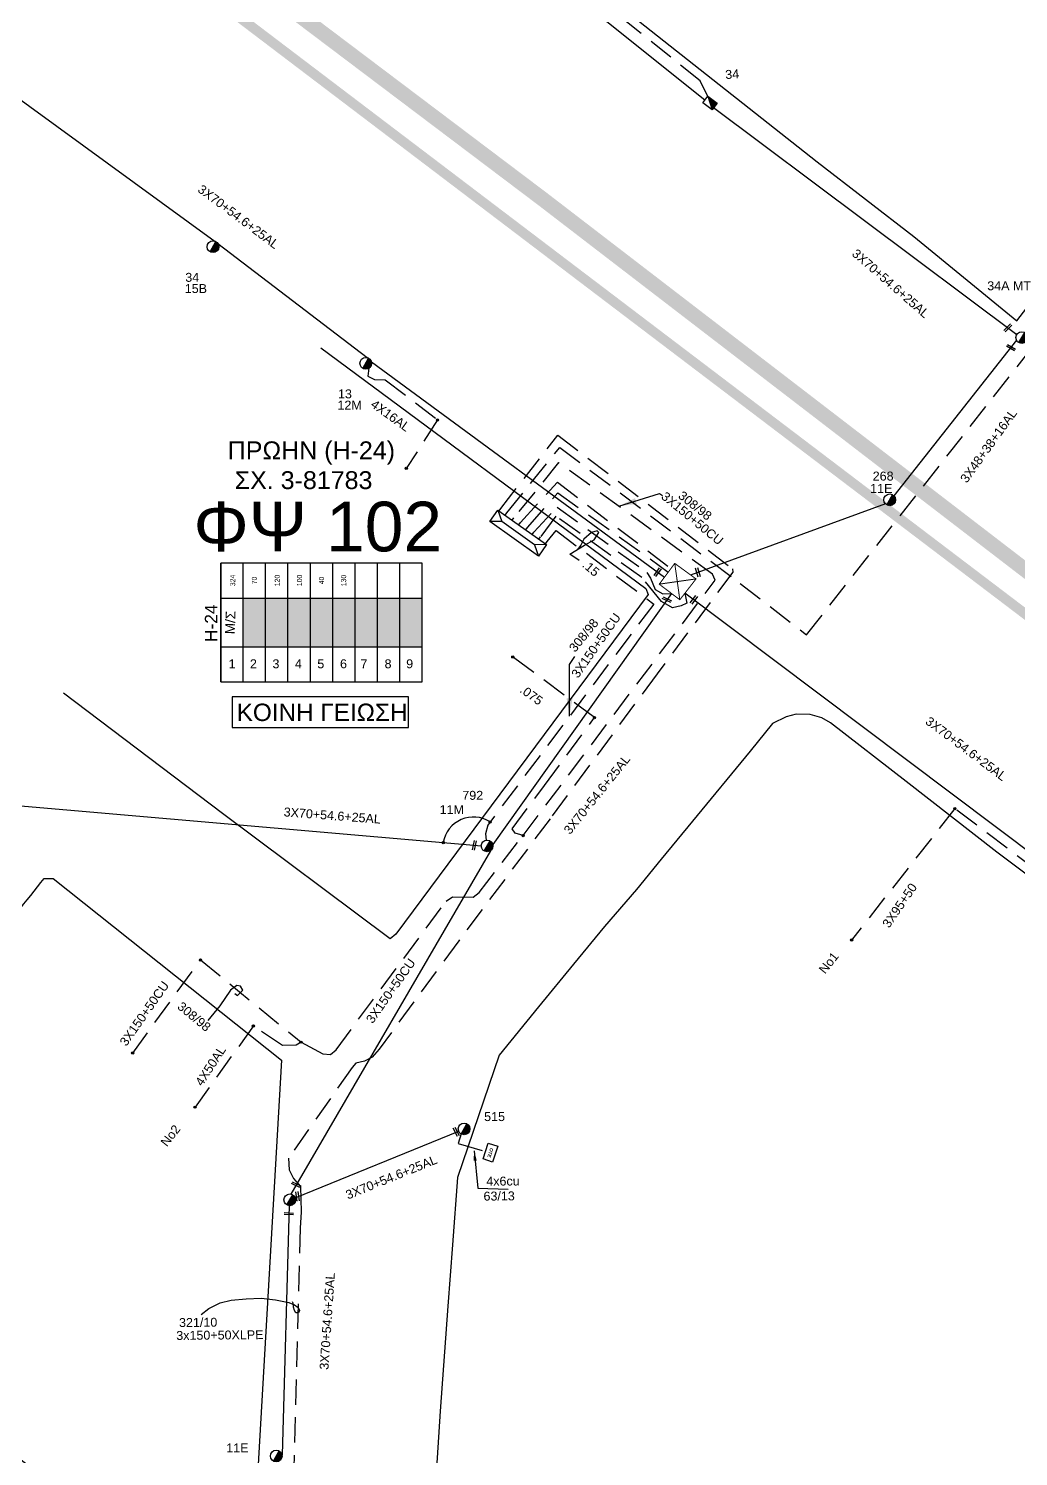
# Model space of a CAD drawing. Header units: millimetres. Extents: x 895 to 1951, y 728 to 1259.
# Drawn here: x 1381.8 to 1481.3, y 998.2 to 1141.9 of the extents above; entities that cross this region are included whole.
import ezdxf
from ezdxf.enums import TextEntityAlignment as Align

# ---------------------------------------------------------------- set-up
doc = ezdxf.new("R2010")
doc.units = ezdxf.units.MM
doc.linetypes.add('CENTER', pattern=[50.8, 31.75, -6.35, 6.35, -6.35])
doc.linetypes.add('DASHED', pattern=[19.05, 12.7, -6.35])
for name, color, linetype in [('Pillar OTE', 7, 'Continuous'), ('Άγνωστα', 7, 'Continuous'), ('Ασφαλειοκιβώτια Χ.Τ 9 αναχωρήσεων', 7, 'Continuous'), ('Γέφυρες Εναέριου Δικτύου', 7, 'Continuous'), ('Επιγραφές - Σχήματα', 7, 'Continuous'), ('Καλώδια ΧΤ   3x150+50CU', 7, 'DASHED'), ('Καλώδια ΧΤ   3x150AL+50XLPE', 7, 'DASHED'), ('Μηχανική τομή', 7, 'Continuous'), ('Στύλος ΦΜ', 7, 'Continuous'), ('Στύλος ΦΜ @ 1', 7, 'Continuous'), ('Συνδέσεις', 7, 'Continuous'), ('Συνεστραμμένα ΧΤ   3x70+54.6+25 AL', 7, 'SYN_LINE'), ('Υποσταθμός πόλεως', 7, 'Continuous'), ('Υπόβαθρο ΔΕΗ', 7, 'Continuous'), ('Υπόγεια Καλώδια Δικτύου ΧΤ   .15', 7, 'DASHED'), ('Υπόγεια καλώδια Δικτύου ΧΤ και Παρ. ΧΤ - 3X150+70 AL', 7, 'DASHED'), ('Υπόγεια καλώδια Παροχών ΧΤ   .075', 7, 'DASHED'), ('Υπόγεια καλώδια Παροχών ΧΤ   4x16AL', 7, 'DASHED'), ('Υπόγεια καλώδια Παροχών ΧΤ   4x50AL', 7, 'DASHED')]:
    doc.layers.add(name, color=color, linetype=linetype)
doc.styles.get("Standard").update_dxf_attribs({"font": 'ARIAL.TTF'})
doc.linetypes.add('SYN_LINE', pattern='A,0.5,-0.0001,["/\\/\\/\\/",Standard,S=0.1,R=0,X=0,Y=-0.05],-0.25', length=0.7501)
doc.dimstyles.new('ISO-25', dxfattribs={"dimtxt": 2.5, "dimasz": 2.5, "dimexe": 1.25, "dimexo": 0.625, "dimtad": 1, "dimtxsty": 'Standard', "dimcen": 2.5, "dimadec": 0, "dimazin": 0, "dimtfac": 1, "dimtmove": 0, "dimatfit": 3, "dimfxl": 1, "dimarcsym": 0})

# ---------------------------------------------------------------- blocks, each defined once
blk = doc.blocks.new('ΥΠΑΡΧΩΝ ΤΣΙΜΕΝΤΕΝΙΟΣ ΣΤΥΛΟΣ')
at = {"layer": 'Στύλος ΦΜ'}
blk.add_hatch(color=7, dxfattribs=at).paths.add_polyline_path([(-1.29, -2.28, 0.574793), (2.62, 0, 0.268822), (1.3, 2.27)])
at = {"layer": 'Στύλος ΦΜ', "color": 7}
blk.add_line((-1.29, -2.28), (1.3, 2.27), dxfattribs=at)
blk.add_circle((0, 0), 2.62, dxfattribs=at)
at = {"layer": 'Στύλος ΦΜ', "flags": 4}
for tag, p in [('ΤΥΠΟΣ', (-4.91, 3.03)), ('ΑΡΙΘΜΟΣ', (-4.68, 8.05))]:
    blk.add_attdef(tag, p, '', height=4, dxfattribs=at)
blk = doc.blocks.new('ΜΗΧΑΝΙΚΗ ΤΟΜΗ')
at = {"layer": 'Μηχανική τομή', "ltscale": 40}
for p, q in [((-1.89, 0.78), (1.89, 0.78)), ((1.89, 0), (-1.89, 0))]:
    blk.add_line(p, q, dxfattribs=at)
blk = doc.blocks.new('ΥΠΟΣΤΑΘΜΟΣ ΠΟΛΕΩΣ 8 ΑΝΑΧΩΡΗΣΕΩΝ')
at = {"layer": 'Υποσταθμός πόλεως', "linetype": 'Continuous', "ltscale": 40}
for p, q in [((-8.18, -2.82), (-8.18, -4)), ((-5.9, -2.82), (-5.9, -4)), ((-3.55, -2.82), (-3.55, -4)), ((-1.28, -2.82), (-1.28, -4)), ((1.23, -2.82), (1.23, -4)), ((3.56, -2.82), (3.56, -4)), ((6.03, -2.82), (6.03, -4)), ((8.16, -2.82), (8.16, -4))]:
    blk.add_line(p, q, dxfattribs=at)
blk.add_lwpolyline([(-8.57, 2.82), (8.57, 2.82), (8.57, -2.82), (-8.57, -2.82)], close=True, dxfattribs=at)
for points in [[(-5.75, 0), (-8.57, 2.82)], [(5.75, 0), (8.57, 2.82)], [(-8.57, -2.82), (-5.75, 0)], [(-5.75, 0), (5.75, 0)], [(8.57, -2.82), (5.75, 0)]]:
    blk.add_lwpolyline(points, dxfattribs=at)
at = {"layer": 'Υποσταθμός πόλεως', "linetype": 'SYN_LINE', "ltscale": 40, "flags": 1}
for tag, p in [('ΜΕΤΑΣΧΗΜΑΤΙΣΜΟΣ', (9.59, 1.44)), ('ΙΣΧΥΣ', (9.57, -1.35)), ('ΑΡΙΘΜΟΣ', (9.69, -4.07))]:
    blk.add_attdef(tag, p, '', height=1.8, dxfattribs=at)
blk = doc.blocks.new('_ΣΥΝΔΕΣΗ')
at = {"layer": 'Συνδέσεις', "linetype": 'SYN_LINE', "ltscale": 40}
blk.add_hatch(color=256, dxfattribs=at).paths.add_polyline_path([(0.5, -0.01, 1), (-0.5, -0.01, 1)])
at = {"layer": 'Συνδέσεις'}
blk.add_circle((0, -0.01), 0.5, dxfattribs=at)
blk = doc.blocks.new('ΑΣΦΑΛΕΙΟΚΙΒΩΤΙΟ ΥΠΟΣΤΑΘΜΟΥ 9 ΑΝΑΧΩΡΗΣΕΩΝ')
at = {"layer": 'Ασφαλειοκιβώτια Χ.Τ 9 αναχωρήσεων', "ltscale": 40}
for p, q in [((-23.8, 40.36), (24.02, 40.36)), ((-9.72, 40.36), (-9.72, -40.64)), ((9.94, 40.36), (9.94, -40.64)), ((-23.8, 31.36), (24.02, 31.36)), ((-23.8, 22.36), (24.02, 22.36)), ((-23.8, 13.36), (24.02, 13.36)), ((-23.8, 4.36), (24.02, 4.36)), ((-23.8, -4.64), (24.02, -4.64)), ((-23.8, -13.64), (24.02, -13.64)), ((-23.8, -22.64), (24.02, -22.64)), ((-23.8, -31.64), (24.02, -31.64))]:
    blk.add_line(p, q, dxfattribs=at)
at = {"layer": 'Ασφαλειοκιβώτια Χ.Τ 9 αναχωρήσεων'}
blk.add_lwpolyline([(-23.8, -40.64), (24.02, -40.64), (24.02, 40.36), (-23.8, 40.36)], close=True, dxfattribs=at)
for s, p in [('1', (-18.29, 37.24)), ('2', (-18.29, 28.67)), ('3', (-18.29, 19.6)), ('4', (-18.29, 10.58)), ('5', (-18.29, 1.57)), ('6', (-18.29, -7.57)), ('7', (-18.29, -15.81)), ('8', (-18.29, -25.5)), ('9', (-18.29, -34.19))]:
    blk.add_text(s, height=3.6, rotation=270, dxfattribs=at).set_placement(p)
at = {"layer": 'Ασφαλειοκιβώτια Χ.Τ 9 αναχωρήσεων', "ltscale": 40}
for tag, height, p in [('ΟΝΟΜΑ', 5, (-0.16, 44.31)), ('ΚΕΙΜΕΝΟ 1', 2, (17.06, 35.59)), ('ΚΕΙΜΕΝΟ 2', 2, (17.06, 26.88)), ('ΚΕΙΜΕΝΟ 3', 2, (17.06, 17.69)), ('ΚΕΙΜΕΝΟ 4', 2, (17.06, 8.71)), ('ΚΕΙΜΕΝΟ 5', 2, (17.06, -0.13)), ('ΚΕΙΜΕΝΟ 6', 2, (17.06, -9.05)), ('ΚΕΙΜΕΝΟ 7', 2, (17.06, -18.13)), ('ΚΕΙΜΕΝΟ 8', 2, (17.06, -26.85)), ('ΚΕΙΜΕΝΟ 9', 2, (17.06, -35.99)), ('ΣΧ', 2, (-0.1, -42.64))]:
    blk.add_attdef(tag, text='', height=height, dxfattribs=at).set_placement(p, align=Align.MIDDLE_CENTER)
blk = doc.blocks.new('PILLAR ΟΤΕ')
at = {"layer": 'Pillar OTE', "ltscale": 40}
blk.add_lwpolyline([(-3.31, 2.02), (3.39, 2.02), (3.39, -1.99), (-3.31, -1.99)], close=True, dxfattribs=at)
at = {"layer": 'Pillar OTE', "insert": (-1.81, 0.71), "char_height": 1.3575, "width": 109.961, "attachment_point": 1}
blk.add_mtext('{\\fArial|b1|i0|c161|p34;OTE}', dxfattribs=at)

msp = doc.modelspace()

# ---------------------------------------------------------------- hatches: boundary and pattern name
h = msp.add_hatch(color=6)
h.dxf.hatch_style = 1
h.paths.add_polyline_path([(1421.35, 1084.53), (1419.1, 1084.53), (1419.1, 1079.62), (1421.35, 1079.62)])
at = {"layer": 'Ασφαλειοκιβώτια Χ.Τ 9 αναχωρήσεων'}
for color, points in [(1, [(1405.6, 1084.53), (1403.35, 1084.53), (1403.35, 1079.62), (1405.6, 1079.62)]), (151, [(1407.85, 1084.53), (1405.6, 1084.53), (1405.6, 1079.62), (1407.85, 1079.62)]), (173, [(1410.1, 1084.53), (1407.85, 1084.53), (1407.85, 1079.62), (1410.1, 1079.62)]), (27, [(1412.35, 1084.53), (1410.1, 1084.53), (1410.1, 1079.62), (1412.35, 1079.62)]), (87, [(1414.6, 1084.53), (1412.35, 1084.53), (1412.35, 1079.62), (1414.6, 1079.62)]), (133, [(1416.85, 1084.53), (1414.6, 1084.53), (1414.6, 1079.62), (1416.85, 1079.62)]), (30, [(1419.1, 1084.53), (1416.85, 1084.53), (1416.85, 1079.62), (1419.1, 1079.62)])]:
    msp.add_hatch(color=color, dxfattribs=at).paths.add_polyline_path(points)
at = {"layer": 'Επιγραφές - Σχήματα'}
msp.add_hatch(color=256, dxfattribs=at).paths.add_polyline_path([(1451.02, 1134.36), (1450.09, 1135.06), (1450.5, 1133.68)])

# ---------------------------------------------------------------- linework, layer by layer
at = {"layer": 'Άγνωστα', "color": 1}
for points in [[(1481.13, 1110.48), (1468.79, 1094.84)], [(1467.96, 1094.01), (1448.35, 1086.86)]]:
    msp.add_lwpolyline(points, dxfattribs=at)
at = {"layer": 'Άγνωστα', "color": 173, "linetype": 'DASHED', "ltscale": 0.2}
msp.add_lwpolyline([(1474.92, 1063.35), (1464.54, 1050.13)], dxfattribs=at)
at = {"layer": 'Γέφυρες Εναέριου Δικτύου'}
msp.add_arc((1426.5, 1059.44), 3.07, 56.9664, 170.5535, dxfattribs=at)
at = {"layer": 'Επιγραφές - Σχήματα'}
msp.add_lwpolyline([(1450.09, 1135.06), (1451.02, 1134.36), (1450.5, 1133.68), (1449.58, 1134.38)], close=True, dxfattribs=at)
for points in [[(1450.09, 1135.06), (1450.5, 1133.68)], [(1437.14, 1088.32), (1436.19, 1088.95), (1437.67, 1089.85), (1438.66, 1090.4), (1439.1, 1091.14), (1438.95, 1091.32), (1438.39, 1091.13), (1437.59, 1090.46), (1437.3, 1089.87), (1436.95, 1089.41)], [(1402.49, 1044.75), (1402.76, 1044.55), (1403.3, 1045.08), (1403.09, 1045.48), (1402.7, 1045.56), (1402.08, 1045.08), (1401, 1043.5), (1399.79, 1042.03)], [(1399.11, 1012.43), (1399.89, 1013.06), (1401.04, 1013.61), (1402.15, 1013.87), (1403.66, 1014.02), (1405.14, 1014.09), (1406.58, 1013.91), (1407.95, 1013.65), (1408.51, 1013.43), (1408.88, 1013.13), (1409.02, 1012.83), (1408.91, 1012.61), (1408.65, 1012.61), (1408.51, 1012.83), (1408.4, 1013.17), (1408.36, 1013.57), (1408.32, 1013.72)]]:
    msp.add_lwpolyline(points, dxfattribs=at)
at = {"layer": 'Επιγραφές - Σχήματα', "const_width": 0.1}
for points in [[(1445.19, 1085.94), (1447.26, 1084.37), (1448.89, 1086.47), (1446.75, 1088.03), (1445.19, 1085.94)], [(1446.75, 1088.03), (1447.26, 1084.37)], [(1445.19, 1085.94), (1448.89, 1086.47)]]:
    msp.add_lwpolyline(points, dxfattribs=at)
at = {"layer": 'Επιγραφές - Σχήματα', "color": 190}
msp.add_lwpolyline([(1402.22, 1071.51), (1419.97, 1071.51), (1419.97, 1074.59), (1402.22, 1074.59)], close=True, dxfattribs=at)
at = {"layer": 'Επιγραφές - Σχήματα', "ltscale": 40}
msp.add_lwpolyline([(1426.93, 1025.16), (1429.99, 1025.05)], dxfattribs=at)
at = {"layer": 'Καλώδια ΧΤ   3x150+50CU', "color": 87, "ltscale": 0.2}
msp.add_lwpolyline([(1429.86, 1093.12), (1435.18, 1099.71), (1453.34, 1086.02), (1460, 1080.83), (1483.61, 1110.9), (1502.16, 1134.53), (1505.81, 1139.88), (1506.11, 1140.78), (1505.94, 1141.61)], dxfattribs=at)
at = {"layer": 'Καλώδια ΧΤ   3x150+50CU', "color": 133, "ltscale": 0.2}
msp.add_lwpolyline([(1392.23, 1038.75), (1399.05, 1048.13), (1409.16, 1039.85), (1411.34, 1038.66), (1412.14, 1038.6), (1412.68, 1039.09), (1423.77, 1054.05), (1424.4, 1054.47), (1426.49, 1054.45), (1427.07, 1054.9), (1431.5, 1060.64), (1450.8, 1086.33), (1450.55, 1086.94), (1435.07, 1098.17), (1430.56, 1092.62)], dxfattribs=at)
at = {"layer": 'Καλώδια ΧΤ   3x150+50CU', "color": 30, "ltscale": 0.2}
msp.add_lwpolyline([(1444.64, 1083.94), (1427.94, 1061.69), (1427.7, 1060.82), (1427.77, 1060.18)], dxfattribs=at)
at = {"layer": 'Καλώδια ΧΤ   3x150+50CU', "color": 151, "ltscale": 0.2}
msp.add_lwpolyline([(1425.27, 1030.61), (1424.95, 1029.66), (1427.68, 1028.85)], dxfattribs=at)
at = {"layer": 'Καλώδια ΧΤ   3x150AL+50XLPE', "color": 6, "ltscale": 0.2}
msp.add_lwpolyline([(1429.25, 1093.55), (1435, 1100.95), (1452.55, 1087.48), (1452.58, 1087.14), (1444.97, 1076.92), (1434.21, 1062.34), (1425.02, 1050.04), (1417.01, 1039.15), (1416.3, 1038.33), (1415.54, 1037.94), (1414.67, 1037.73), (1414.3, 1037.3), (1407.9, 1028.18), (1407.97, 1027), (1408.39, 1026.13), (1409.11, 1025.31), (1409.17, 1022.76), (1409.06, 1021.14), (1408.4, 995.28)], dxfattribs=at)
at = {"layer": 'Συνεστραμμένα ΧΤ   3x70+54.6+25 AL', "color": 1, "ltscale": 20}
for points in [[(1423.62, 1155.66), (1449.81, 1134.65)], [(1450.51, 1134.02), (1481.15, 1111.07)]]:
    msp.add_lwpolyline(points, dxfattribs=at)
at = {"layer": 'Συνεστραμμένα ΧΤ   3x70+54.6+25 AL', "color": 27, "ltscale": 20}
for points in [[(1376.43, 1137.98), (1400.54, 1120.44)], [(1400.81, 1120.21), (1415.83, 1108.74)], [(1416.24, 1108.32), (1445.72, 1086.65)]]:
    msp.add_lwpolyline(points, dxfattribs=at)
at = {"layer": 'Συνεστραμμένα ΧΤ   3x70+54.6+25 AL', "color": 151, "ltscale": 20}
for points in [[(1446.42, 1085.01), (1428.46, 1059.74)], [(1428.23, 1059.12), (1408.14, 1024.56)], [(1408.58, 1024.19), (1425.02, 1030.9)], [(1407.96, 1023.4), (1407.25, 998.31)]]:
    msp.add_lwpolyline(points, dxfattribs=at)
at = {"layer": 'Συνεστραμμένα ΧΤ   3x70+54.6+25 AL', "color": 173, "ltscale": 20}
msp.add_lwpolyline([(1492.5, 1051.38), (1447.78, 1085.04)], dxfattribs=at)
at = {"layer": 'Συνεστραμμένα ΧΤ   3x70+54.6+25 AL', "color": 30, "ltscale": 20}
msp.add_lwpolyline([(1375.16, 1064.13), (1427.3, 1059.61)], dxfattribs=at)
at = {"layer": 'Υπόβαθρο ΔΕΗ', "color": 1, "linetype": 'CENTER', "ltscale": 1.5, "const_width": 1}
msp.add_lwpolyline([(1252.66, 1257.63), (1373.14, 1165.64), (1499.09, 1069.96), (1622.39, 972.64), (1799.71, 837.45)], dxfattribs=at)
at = {"layer": 'Υπόβαθρο ΔΕΗ', "linetype": 'DASHED', "ltscale": 3, "const_width": 1.5}
msp.add_lwpolyline([(1265.05, 1252.52), (1327.5, 1205), (1384.24, 1161.87), (1433.47, 1124.69), (1486.64, 1083.81), (1544.29, 1038.58), (1599.25, 995.19), (1892.56, 771.14)], dxfattribs=at)
at = {"layer": 'Υπόβαθρο ΔΕΗ'}
for points in [[(1433.24, 1150.45), (1461.07, 1128.46), (1470.81, 1120.93), (1481.16, 1112.44), (1493.52, 1128.52), (1498.79, 1134.98), (1495.44, 1137.7), (1491.84, 1141.05), (1488.08, 1144.74)], [(1411.14, 1109.71), (1443.85, 1085.5), (1444.09, 1084.91), (1418.71, 1050.71), (1418.12, 1050.26), (1401.28, 1062.87), (1385.26, 1074.96)], [(1490.73, 1050.26), (1479.13, 1058.96), (1470.03, 1066.08), (1462.43, 1071.98), (1461.53, 1072.5), (1460.38, 1072.83), (1458.96, 1072.86), (1457.95, 1072.6), (1456.58, 1071.91), (1454.33, 1069.12), (1448.53, 1062.1), (1445.38, 1058.26), (1442.9, 1055.22), (1439.69, 1051.48), (1436.58, 1047.69), (1433.06, 1043.41), (1429.1, 1038.54), (1424.91, 1026.22), (1424.38, 1019.44), (1423.94, 1013.27), (1423.14, 1002.7), (1422.68, 995.4)]]:
    msp.add_lwpolyline(points, dxfattribs=at)
msp.add_lwpolyline([(1383.34, 1056.33), (1384.22, 1056.33), (1407.21, 1038.03), (1404.99, 999.68), (1404.06, 983.25, -0.601412), (1401.11, 981.89), (1383.91, 995.54), (1359.36, 1014.65, -0.406318), (1358.07, 1023.93, -0.009909), (1372.4, 1042.61, 0.00038), (1383.34, 1056.33, 17.016181)], format="xyb", dxfattribs=at)
at = {"layer": 'Υπόγεια Καλώδια Δικτύου ΧΤ   .15', "color": 1, "ltscale": 0.2}
msp.add_lwpolyline([(1431.23, 1092.15), (1434.94, 1096.2), (1446.37, 1087.52)], dxfattribs=at)
at = {"layer": 'Υπόγεια Καλώδια Δικτύου ΧΤ   .15', "color": 27, "ltscale": 0.2}
msp.add_lwpolyline([(1431.95, 1091.64), (1434.98, 1095.14), (1446.1, 1087.16)], dxfattribs=at)
at = {"layer": 'Υπόγεια Καλώδια Δικτύου ΧΤ   .15', "color": 151, "ltscale": 0.2}
msp.add_lwpolyline([(1432.59, 1091.18), (1434.92, 1093.7), (1443.93, 1087.12), (1444.3, 1086.55), (1444.79, 1085.42), (1445.54, 1084.97), (1446.42, 1085.01)], dxfattribs=at)
at = {"layer": 'Υπόγεια Καλώδια Δικτύου ΧΤ   .15', "color": 173, "ltscale": 0.2}
msp.add_lwpolyline([(1447.78, 1085.04), (1447.95, 1084.03), (1447.39, 1083.76), (1446.52, 1083.55), (1445.41, 1084.2), (1443.43, 1086.62), (1434.79, 1092.79), (1433.26, 1090.7)], dxfattribs=at)
at = {"layer": 'Υπόγεια Καλώδια Δικτύου ΧΤ   .15', "color": 30, "ltscale": 0.2}
msp.add_lwpolyline([(1433.91, 1090.24), (1434.82, 1091.34), (1444.64, 1083.94)], dxfattribs=at)
at = {"layer": 'Υπόγεια καλώδια Δικτύου ΧΤ και Παρ. ΧΤ - 3X150+70 AL', "color": 1, "ltscale": 0.2}
msp.add_lwpolyline([(1450.15, 1134.88), (1449.32, 1136.58), (1431.58, 1150.81), (1440.6, 1162.07)], dxfattribs=at)
at = {"layer": 'Υπόγεια καλώδια Δικτύου ΧΤ και Παρ. ΧΤ - 3X150+70 AL', "color": 173, "ltscale": 0.2}
msp.add_lwpolyline([(1491.79, 1050.8), (1490.65, 1050.63), (1490.19, 1050.97), (1490, 1051.76), (1489.66, 1052.14), (1489.28, 1052.48), (1474.92, 1063.35)], dxfattribs=at)
at = {"layer": 'Υπόγεια καλώδια Παροχών ΧΤ   .075', "color": 133, "ltscale": 0.2}
msp.add_lwpolyline([(1431.5, 1060.64), (1430.7, 1060.89), (1430.39, 1061.32), (1433.64, 1065.67), (1438.68, 1072.51), (1430.46, 1078.62)], dxfattribs=at)
at = {"layer": 'Υπόγεια καλώδια Παροχών ΧΤ   4x16AL', "color": 27, "ltscale": 0.2}
msp.add_lwpolyline([(1415.99, 1107.68), (1415.87, 1106.86), (1416.56, 1106.53), (1417.64, 1106.51), (1422.89, 1102.47), (1419.75, 1097.59)], dxfattribs=at)
at = {"layer": 'Υπόγεια καλώδια Παροχών ΧΤ   4x50AL', "color": 133, "ltscale": 0.2}
msp.add_lwpolyline([(1409.16, 1039.85), (1408.68, 1039.54), (1407.29, 1039.51), (1404.37, 1041.49), (1398.51, 1033.31)], dxfattribs=at)

# ---------------------------------------------------------------- block references
at = {"layer": 'Pillar OTE', "xscale": 0.25, "yscale": 0.25, "zscale": 0.25, "rotation": 251.8722129144999}
msp.add_blockref('PILLAR ΟΤΕ', (1428.21, 1028.75), dxfattribs=at)
at = {"layer": 'Ασφαλειοκιβώτια Χ.Τ 9 αναχωρήσεων', "xscale": 0.25, "yscale": 0.25, "zscale": 0.25, "rotation": 90}
msp.add_blockref('ΑΣΦΑΛΕΙΟΚΙΒΩΤΙΟ ΥΠΟΣΤΑΘΜΟΥ 9 ΑΝΑΧΩΡΗΣΕΩΝ', (1411.19, 1082.05), dxfattribs=at).add_auto_attribs({'ΟΝΟΜΑ': 'Η-24', 'ΚΕΙΜΕΝΟ 2': '70', 'ΚΕΙΜΕΝΟ 1': '324', 'ΚΕΙΜΕΝΟ 3': '120', 'ΚΕΙΜΕΝΟ 4': '100', 'ΚΕΙΜΕΝΟ 5': '40', 'ΚΕΙΜΕΝΟ 6': '130'})
at = {"layer": 'Μηχανική τομή'}
for p, xscale, yscale, zscale, rotation in [((1480.17, 1111.81), 0.2499999999999956, 0.2499999999999956, 0.2499999999999956, 224.8773600304657), ((1480.61, 1109.82), 0.2499999999999508, 0.2499999999999508, 0.2499999999999508, 148.9201951465614), ((1444.95, 1087.21), 0.2499999999999878, 0.2499999999999878, 0.2499999999999878, 233.8749450287782), ((1449.17, 1087.16), 0.2499999999999956, 0.2499999999999956, 0.2499999999999956, 106.4234646887676), ((1445.92, 1084.3), 0.2499999999999422, 0.2499999999999422, 0.2499999999999422, 334.7826792652349), ((1448.59, 1084.43), 0.2499999999999878, 0.2499999999999878, 0.2499999999999878, 233.8749450287782), ((1426.5, 1059.68), 0.2499999999999581, 0.2499999999999581, 0.2499999999999581, 257.5350921957202), ((1424.68, 1030.77), 0.2499999999999422, 0.2499999999999422, 0.2499999999999422, 298.0755190049413), ((1408.63, 1025.41), 0.2499999999999422, 0.2499999999999422, 0.2499999999999422, 334.7826792652349), ((1408.72, 1024.31), 0.2499999999999422, 0.2499999999999422, 0.2499999999999422, 278.1464327371415), ((1407.93, 1022.49), 0.2499999999999487, 0.2499999999999487, 0.2499999999999487, 356.4051547550441)]:
    msp.add_blockref('ΜΗΧΑΝΙΚΗ ΤΟΜΗ', p, dxfattribs=dict(at, xscale=xscale, yscale=yscale, zscale=zscale, rotation=rotation))
at = {"layer": 'Στύλος ΦΜ @ 1', "ltscale": 40}
ref = msp.add_blockref('ΥΠΑΡΧΩΝ ΤΣΙΜΕΝΤΕΝΙΟΣ ΣΤΥΛΟΣ', (1400.31, 1119.9), dxfattribs=dict(at, xscale=0.2249999999999091, yscale=0.2249999999999091, zscale=0.2249999999999091))
ref.add_attrib('ΤΥΠΟΣ', '15B', (1397.47, 1115.24), dxfattribs={"layer": 'Στύλος ΦΜ', "height": 0.9, "flags": 4})
ref.add_attrib('ΑΡΙΘΜΟΣ', '34', (1397.52, 1116.37), dxfattribs={"layer": 'Στύλος ΦΜ', "height": 0.9, "flags": 4})
ref = msp.add_blockref('ΥΠΑΡΧΩΝ ΤΣΙΜΕΝΤΕΝΙΟΣ ΣΤΥΛΟΣ', (1481.65, 1110.76), dxfattribs=dict(at, xscale=0.2249999999999091, yscale=0.2249999999999091, zscale=0.2249999999999091))
ref.add_attrib('ΤΥΠΟΣ', '34Α MT', (1478.18, 1115.52), dxfattribs={"layer": 'Στύλος ΦΜ', "height": 0.9, "flags": 4})
ref = msp.add_blockref('ΥΠΑΡΧΩΝ ΤΣΙΜΕΝΤΕΝΙΟΣ ΣΤΥΛΟΣ', (1415.67, 1108.17), dxfattribs=dict(at, xscale=0.2249999999999091, yscale=0.2249999999999091, zscale=0.2249999999999091))
ref.add_attrib('ΤΥΠΟΣ', '12M', (1412.83, 1103.51), dxfattribs={"layer": 'Στύλος ΦΜ', "height": 0.9, "flags": 4})
ref.add_attrib('ΑΡΙΘΜΟΣ', '13', (1412.88, 1104.64), dxfattribs={"layer": 'Στύλος ΦΜ', "height": 0.9, "flags": 4})
ref = msp.add_blockref('ΥΠΑΡΧΩΝ ΤΣΙΜΕΝΤΕΝΙΟΣ ΣΤΥΛΟΣ', (1468.37, 1094.43), dxfattribs=dict(at, xscale=0.2249999999999091, yscale=0.2249999999999091, zscale=0.2249999999999091))
ref.add_attrib('ΤΥΠΟΣ', '11E', (1466.4, 1095.13), dxfattribs={"layer": 'Στύλος ΦΜ', "height": 0.9, "flags": 4})
ref.add_attrib('ΑΡΙΘΜΟΣ', '268', (1466.66, 1096.37), dxfattribs={"layer": 'Στύλος ΦΜ', "height": 0.9, "flags": 4})
ref = msp.add_blockref('ΥΠΑΡΧΩΝ ΤΣΙΜΕΝΤΕΝΙΟΣ ΣΤΥΛΟΣ', (1427.88, 1059.6), dxfattribs=dict(at, xscale=0.2249999999999091, yscale=0.2249999999999091, zscale=0.2249999999999091))
ref.add_attrib('ΤΥΠΟΣ', '11M', (1423.1, 1062.8), dxfattribs={"layer": 'Στύλος ΦΜ', "height": 0.9, "flags": 4})
ref.add_attrib('ΑΡΙΘΜΟΣ', '792', (1425.38, 1064.24), dxfattribs={"layer": 'Στύλος ΦΜ', "height": 0.9, "flags": 4})
ref = msp.add_blockref('ΥΠΑΡΧΩΝ ΤΣΙΜΕΝΤΕΝΙΟΣ ΣΤΥΛΟΣ', (1425.56, 1031.12), dxfattribs=dict(at, xscale=0.2249999999999091, yscale=0.2249999999999091, zscale=0.2249999999999091))
ref.add_attrib('ΑΡΙΘΜΟΣ', '515', (1427.58, 1031.91), dxfattribs={"layer": 'Στύλος ΦΜ', "height": 0.9, "flags": 4})
at = {"layer": 'Στύλος ΦΜ @ 1', "ltscale": 40, "xscale": 0.2249999999999091, "yscale": 0.2249999999999091, "zscale": 0.2249999999999091}
msp.add_blockref('ΥΠΑΡΧΩΝ ΤΣΙΜΕΝΤΕΝΙΟΣ ΣΤΥΛΟΣ', (1408.03, 1023.98), dxfattribs=at)
at = {"layer": 'Στύλος ΦΜ @ 1', "ltscale": 40}
ref = msp.add_blockref('ΥΠΑΡΧΩΝ ΤΣΙΜΕΝΤΕΝΙΟΣ ΣΤΥΛΟΣ', (1406.67, 998.2), dxfattribs=dict(at, xscale=0.2249999999999091, yscale=0.2249999999999091, zscale=0.2249999999999091))
ref.add_attrib('ΤΥΠΟΣ', '11E', (1401.64, 998.56), dxfattribs={"layer": 'Στύλος ΦΜ', "height": 0.9, "flags": 4})
at = {"layer": 'Συνδέσεις', "xscale": 0.2249999999999091, "yscale": 0.2249999999999091, "zscale": 0.2249999999999091}
for p in [(1422.89, 1102.47), (1419.75, 1097.59), (1430.46, 1078.62), (1438.68, 1072.51), (1474.92, 1063.35), (1428.18, 1062.01), (1431.5, 1060.64), (1423.47, 1059.94), (1464.54, 1050.13), (1399.05, 1048.13), (1404.37, 1041.49), (1409.16, 1039.85), (1392.23, 1038.75), (1398.51, 1033.31)]:
    msp.add_blockref('_ΣΥΝΔΕΣΗ', p, dxfattribs=at)
at = {"layer": 'Υποσταθμός πόλεως', "xscale": 0.3499999999999998, "yscale": 0.2499999999999868, "zscale": 0.25, "rotation": 144.6130368766397}
msp.add_blockref('ΥΠΟΣΤΑΘΜΟΣ ΠΟΛΕΩΣ 8 ΑΝΑΧΩΡΗΣΕΩΝ', (1431, 1091.08), dxfattribs=at)

# ---------------------------------------------------------------- texts
at = {"layer": 'Επιγραφές - Σχήματα', "color": 7, "char_height": 0.9, "width": 84.1859, "attachment_point": 1}
for s, insert, rotation in [('34', (1451.8, 1137.67), 3.4541), ('3X48+38+16AL', (1475.39, 1096.58), 54.2331), ('{\\H1.083x;\\C256;Μ/Σ}', (1401.52, 1080.92), 88.0043), ('3X95+50', (1467.56, 1051.78), 55.483)]:
    msp.add_mtext(s, dxfattribs=dict(at, insert=insert, rotation=rotation))
at = {"layer": 'Επιγραφές - Σχήματα', "color": 7, "width": 26.8381, "attachment_point": 1}
for s, insert, char_height in [('ΠΡΩΗΝ (H-24)\\P ΣΧ. 3-81783', (1401.79, 1100.31), 1.8), ('ΦΨ 102', (1398.34, 1094.24), 5)]:
    msp.add_mtext(s, dxfattribs=dict(at, insert=insert, char_height=char_height))
at = {"layer": 'Επιγραφές - Σχήματα', "color": 190, "insert": (1402.69, 1073.92), "char_height": 1.75, "width": 17.5655, "attachment_point": 1}
msp.add_mtext('KOINH ΓΕΙΩΣΗ', dxfattribs=at)
at = {"layer": 'Καλώδια ΧΤ   3x150+50CU', "color": 7, "char_height": 0.9, "width": 84.1859, "attachment_point": 1}
for insert, rotation in [((1445.88, 1095.32), 320.5782), ((1436.28, 1076.93), 54.8649), ((1415.63, 1042.17), 54.8649), ((1390.85, 1039.89), 54.8649)]:
    msp.add_mtext('3X150+50CU', dxfattribs=dict(at, insert=insert, rotation=rotation))
at = {"layer": 'Συνεστραμμένα ΧΤ   3x70+54.6+25 AL', "color": 7, "char_height": 0.9, "attachment_point": 1}
for insert, width, rotation in [((1399.23, 1126.22), 84.1859, 323.108), ((1465.08, 1119.76), 84.1859, 318.9522), ((1472.41, 1072.68), 84.1859, 323.108), ((1435.51, 1061.24), 13.229, 51.2726), ((1407.46, 1063.48), 84.1859, 355.6432), ((1413.54, 1024.84), 84.1859, 22.0597), ((1411.02, 1006.92), 84.1859, 86.1794)]:
    msp.add_mtext('3X70+54.6+25AL', dxfattribs=dict(at, insert=insert, width=width, rotation=rotation))
at = {"layer": 'Υπόγεια Καλώδια Δικτύου ΧΤ   .15', "color": 7, "insert": (1437.95, 1088.45), "char_height": 0.9, "width": 84.1859, "attachment_point": 1, "rotation": 319.7772}
msp.add_mtext('.15', dxfattribs=at)
at = {"layer": 'Υπόγεια καλώδια Δικτύου ΧΤ και Παρ. ΧΤ - 3X150+70 AL', "color": 7, "char_height": 0.9, "width": 84.1859, "attachment_point": 1}
for s, insert, rotation in [('308/98', (1447.58, 1095.4), 321.3337), ('308/98', (1436.03, 1079.59), 51.0183), ('No1', (1461.16, 1047.21), 51.6735), ('308/98', (1397.22, 1043.99), 320.4019), ('No2', (1394.96, 1029.82), 51.8133), ('4x6cu', (1427.79, 1026.3), 0.5565), ('63/13', (1427.51, 1024.8), 0.5565), ('321/10', (1396.89, 1012.08), 0.5565), ('3x150+50XLPE', (1396.61, 1010.78), 0.5565)]:
    msp.add_mtext(s, dxfattribs=dict(at, insert=insert, rotation=rotation))
at = {"layer": 'Υπόγεια καλώδια Παροχών ΧΤ   .075', "color": 7, "insert": (1431.61, 1075.86), "char_height": 0.9, "width": 84.1859, "attachment_point": 1, "rotation": 324.2733}
msp.add_mtext('.075', dxfattribs=at)
at = {"layer": 'Υπόγεια καλώδια Παροχών ΧΤ   4x16AL', "color": 7, "insert": (1416.61, 1104.58), "char_height": 0.9, "width": 84.1859, "attachment_point": 1, "rotation": 324.3944}
msp.add_mtext('4X16AL', dxfattribs=at)
at = {"layer": 'Υπόγεια καλώδια Παροχών ΧΤ   4x50AL', "color": 7, "insert": (1398.46, 1035.84), "char_height": 0.9, "width": 84.1859, "attachment_point": 1, "rotation": 56.9168}
msp.add_mtext('4X50AL', dxfattribs=at)

# ---------------------------------------------------------------- leaders
at = {"layer": 'Επιγραφές - Σχήματα'}
for points in [[(1441.12, 1093.78), (1445.21, 1095.05), (1445.51, 1094.87)], [(1436.16, 1072.65), (1436.18, 1077.85), (1436.7, 1078.66)]]:
    msp.add_leader(points, dimstyle='ISO-25', override={"dimasz": 1.8, "dimgap": 0.625, "dimtad": 0}, dxfattribs=at)
at = {"layer": 'Επιγραφές - Σχήματα', "ltscale": 40}
msp.add_leader([(1426.58, 1028.92), (1426.93, 1025.16)], dimstyle='ISO-25', override={"dimasz": 1, "dimtad": 0}, dxfattribs=at)

doc.saveas('drawing.dxf')
